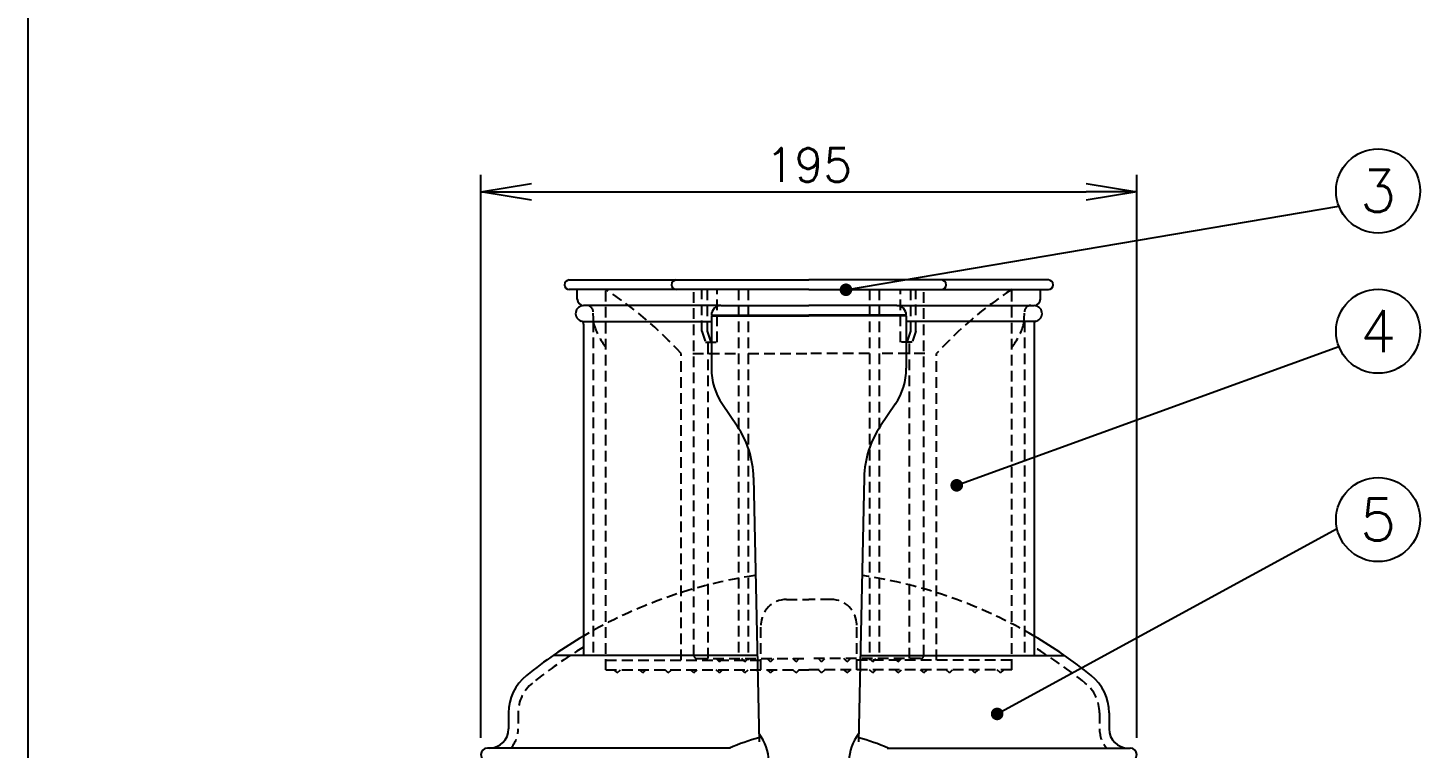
# Model space of a CAD drawing. Extents: x 115 to 2025, y 0 to 1377.
# Drawn here: x 115 to 529.1, y 422.3 to 636.4 of the extents above; entities that cross this region are included whole.
import ezdxf
from ezdxf.enums import TextEntityAlignment as Align

# ---------------------------------------------------------------- set-up
doc = ezdxf.new("R2010")
doc.units = 0
doc.header["$LTSCALE"] = 0.5
doc.header["$PDMODE"] = 3
doc.linetypes.add('HIDDEN', pattern=[9.525, 6.35, -3.175])
doc.layers.get('0').update_dxf_attribs({"linetype": 'CONTINUOUS'})
doc.layers.get('DEFPOINTS').update_dxf_attribs({"linetype": 'CONTINUOUS'})
for name, color, linetype in [('DANMEN', 7, 'CONTINUOUS'), ('SUNPOU', 7, 'CONTINUOUS'), ('WAKU', 7, 'CONTINUOUS')]:
    doc.layers.add(name, color=color, linetype=linetype)
doc.styles.get("Standard").update_dxf_attribs({"font": 'ROMANS', "bigfont": 'EXTFONT.shx'})
doc.dimstyles.get("Standard").update_dxf_attribs({"dimscale": 5, "dimtxt": 2, "dimasz": 3, "dimexe": 1, "dimexo": 1, "dimgap": 0.6, "dimtad": 3, "dimdec": 1, "dimzin": 0, "dimdsep": 46, "dimtxsty": 'STANDARD', "dimblk1": 'OPEN', "dimblk2": 'OPEN', "dimsah": 1, "dimcen": 1.5, "dimclrd": 7, "dimclre": 7, "dimclrt": 7, "dimadec": 0, "dimazin": 0, "dimtfac": 1, "dimtdec": 1, "dimtmove": 0, "dimatfit": 0, "dimldrblk": 'DOTSMALL', "dimfxl": 1, "dimtvp": 1, "dimtolj": 1, "dimtzin": 0, "dimarcsym": 0})

# ---------------------------------------------------------------- blocks, each defined once
blk = doc.blocks.new('_OPEN')
at = {"color": 0, "linetype": 'ByBlock'}
for p, q in [((-1, 0.167), (0, 0)), ((0, 0), (-1, -0.167)), ((0, 0), (-1, 0))]:
    blk.add_line(p, q, dxfattribs=at)
blk = doc.blocks.new('*D56')
at = {"layer": 'DEFPOINTS', "color": 0}
for p in [(444.76, 587.68), (249.76, 420.37), (444.76, 420.37)]:
    blk.add_point(p, dxfattribs=at)
at = {"layer": 'SUNPOU', "color": 7, "lineweight": -2}
for p, q in [((249.76, 425.37), (249.76, 592.68)), ((444.76, 425.37), (444.76, 592.68)), ((264.76, 587.68), (429.76, 587.68))]:
    blk.add_line(p, q, dxfattribs=at)
at = {"layer": 'SUNPOU', "color": 7, "lineweight": -2, "xscale": 15, "yscale": 15, "zscale": 15, "rotation": 180}
blk.add_blockref('_OPEN', (249.76, 587.68), dxfattribs=at)
at = {"layer": 'SUNPOU', "color": 7, "lineweight": -2, "xscale": 15, "yscale": 15, "zscale": 15}
blk.add_blockref('_OPEN', (444.76, 587.68), dxfattribs=at)
at = {"layer": 'SUNPOU', "color": 7, "insert": (347.26, 595.68), "char_height": 10, "attachment_point": 5}
blk.add_mtext('\\A1;195', dxfattribs=at)
blk = doc.blocks.new('_DotSmall')
at = {"color": 0, "linetype": 'ByBlock', "const_width": 0.5}
blk.add_lwpolyline([(-0.0625, 0, 1), (0.0625, 0, 1)], format="xyb", close=True, dxfattribs=at)

msp = doc.modelspace()

# ---------------------------------------------------------------- linework, layer by layer
at = {"color": 2}
for p, q in [((276.01, 561.47), (347.26, 561.47)), ((307.83, 561.47), (347.26, 561.47)), ((386.68, 561.47), (347.26, 561.47)), ((418.51, 561.47), (347.26, 561.47)), ((347.26, 558.62), (276.01, 558.62)), ((278.38, 555.77), (278.38, 558.62)), ((347.26, 558.62), (307.83, 558.62)), ((347.26, 558.62), (386.68, 558.62)), ((347.26, 558.62), (418.51, 558.62)), ((416.13, 555.77), (416.13, 558.62)), ((321.13, 553.87), (280.28, 553.87)), ((281.23, 553.87), (280.28, 553.87)), ((318.28, 551.02), (347.26, 551.02)), ((318.28, 550.83), (347.26, 550.83)), ((318.28, 550.83), (318.28, 535.2)), ((318.47, 551.02), (318.47, 550.83)), ((321.13, 553.87), (347.26, 553.87)), ((373.38, 553.87), (347.26, 553.87)), ((376.23, 551.02), (347.26, 551.02)), ((376.23, 550.83), (347.26, 550.83)), ((373.38, 553.87), (414.23, 553.87)), ((376.04, 551.02), (376.04, 550.83)), ((376.23, 550.83), (376.23, 535.2)), ((413.28, 553.87), (414.23, 553.87)), ((279.83, 549.12), (318.28, 549.12)), ((280.28, 548.31), (280.28, 449.82)), ((414.69, 549.12), (376.23, 549.12)), ((414.23, 548.31), (414.23, 449.82)), ((321.54, 524.56), (325.92, 518.08)), ((372.97, 524.56), (368.59, 518.08)), ((330.81, 502.72), (332.47, 424.14)), ((363.7, 502.72), (362.04, 424.14)), ((331.75, 449.82), (271.26, 449.82)), ((362.76, 449.82), (423.26, 449.82)), ((257.96, 432.75), (257.96, 427.97)), ((436.56, 432.75), (436.56, 427.97)), ((323.98, 422.27), (251.66, 422.27)), ((370.53, 422.27), (442.86, 422.27))]:
    msp.add_line(p, q, dxfattribs=at)
for centre, radius, start, end in [((276.01, 560.04), 1.42, 90, 270), ((307.83, 560.04), 1.42, 90, 270), ((386.68, 560.04), 1.42, 270, 90), ((418.51, 560.04), 1.42, 270, 90), ((280.28, 555.77), 1.9, 180, 270), ((414.23, 555.77), 1.9, 270, 0), ((280.28, 551.49), 2.38, 90, 253.3985), ((321.13, 551.02), 2.85, 90, 180), ((373.38, 551.02), 2.85, 0, 90), ((414.23, 551.49), 2.38, 286.6015, 90), ((279.33, 548.31), 0.95, 0, 73.3985), ((415.18, 548.31), 0.95, 106.6015, 180), ((337.28, 535.2), 19, 180, 214.0703), ((357.23, 535.2), 19, 325.9297, 0), ((302.32, 502.12), 28.5, 1.2105, 34.0703), ((392.2, 502.12), 28.5, 145.9297, 178.7895), ((351.93, 333.69), 141.41, 120.4446, 128.8287), ((342.58, 333.69), 141.41, 51.1713, 59.5554), ((272.21, 432.75), 14.25, 128.8287, 180), ((422.31, 432.75), 14.25, 0, 51.1713), ((252.26, 427.97), 5.7, 270, 0), ((320.98, 417.78), 14.42, 2.7465, 37.1627), ((373.54, 417.78), 14.42, 142.8373, 177.2535), ((442.26, 427.97), 5.7, 180, 270), ((343.52, 378.99), 47.61, 103.4694, 114.6235), ((351, 378.99), 47.61, 65.3765, 76.5306), ((251.66, 420.37), 1.9, 90, 270), ((442.86, 420.37), 1.9, 270, 90)]:
    msp.add_arc(centre, radius, start, end, dxfattribs=at)
at = {"layer": 'DANMEN', "color": 2, "linetype": 'HIDDEN'}
for p, q in [((286.93, 445.57), (286.93, 558.62)), ((313.06, 449.85), (313.06, 558.62)), ((315.44, 546.27), (315.44, 558.62)), ((317.06, 558.62), (317.06, 546.27)), ((319.97, 542.95), (319.97, 558.62)), ((326.36, 558.62), (326.36, 448.42)), ((329.21, 558.62), (329.21, 448.42)), ((365.31, 558.62), (365.31, 448.42)), ((368.16, 558.62), (368.16, 448.42)), ((374.54, 542.95), (374.54, 558.62)), ((377.45, 558.62), (377.45, 546.27)), ((379.07, 546.27), (379.07, 558.62)), ((381.46, 449.85), (381.46, 558.62)), ((407.58, 445.57), (407.58, 558.62)), ((283.33, 548.43), (283.13, 551.97)), ((411.18, 548.43), (411.38, 551.97)), ((283.13, 549.12), (283.13, 449.82)), ((411.38, 549.12), (411.38, 449.82)), ((315.44, 546.27), (316.52, 542.95)), ((316.52, 542.95), (319.97, 542.95)), ((317.06, 546.27), (318.14, 542.95)), ((317.33, 448.9), (317.33, 542.95)), ((378, 542.95), (374.54, 542.95)), ((377.45, 546.27), (376.38, 542.95)), ((377.18, 448.9), (377.18, 542.95)), ((379.07, 546.27), (378, 542.95)), ((309.26, 448.42), (309.26, 539.62)), ((312.78, 539.62), (326.36, 539.62)), ((329.21, 539.62), (347.26, 539.62)), ((365.31, 539.62), (347.26, 539.62)), ((381.73, 539.62), (368.16, 539.62)), ((385.26, 448.42), (385.26, 539.62)), ((340.61, 466.47), (347.26, 466.47)), ((353.91, 466.47), (347.26, 466.47)), ((333.01, 445.57), (333.01, 458.87)), ((361.51, 445.57), (361.51, 458.87)), ((286.93, 448.42), (333.01, 448.42)), ((314.01, 448.9), (347.26, 448.9)), ((320.66, 447.95), (319.71, 448.9)), ((320.66, 447.95), (321.61, 448.9)), ((328.26, 447.95), (327.31, 448.9)), ((328.26, 447.95), (329.21, 448.9)), ((335.86, 447.95), (334.91, 448.9)), ((335.86, 447.95), (336.81, 448.9)), ((343.46, 447.95), (342.51, 448.9)), ((343.46, 447.95), (344.41, 448.9)), ((380.51, 448.9), (347.26, 448.9)), ((351.06, 447.95), (350.11, 448.9)), ((351.06, 447.95), (352.01, 448.9)), ((358.66, 447.95), (357.71, 448.9)), ((358.66, 447.95), (359.61, 448.9)), ((407.58, 448.42), (361.51, 448.42)), ((366.26, 447.95), (365.31, 448.9)), ((366.26, 447.95), (367.21, 448.9)), ((373.86, 447.95), (372.91, 448.9)), ((373.86, 447.95), (374.81, 448.9)), ((286.93, 445.57), (333.01, 445.57)), ((290.26, 444.62), (289.31, 445.57)), ((290.26, 444.62), (291.21, 445.57)), ((297.86, 444.62), (296.91, 445.57)), ((297.86, 444.62), (298.81, 445.57)), ((305.46, 444.62), (304.51, 445.57)), ((305.46, 444.62), (306.41, 445.57)), ((313.06, 444.62), (312.11, 445.57)), ((313.06, 444.62), (314.01, 445.57)), ((320.66, 444.62), (319.71, 445.57)), ((320.66, 444.62), (321.61, 445.57)), ((328.26, 444.62), (327.31, 445.57)), ((328.26, 444.62), (329.21, 445.57)), ((334.66, 445.57), (347.26, 445.57)), ((335.86, 444.62), (334.91, 445.57)), ((335.86, 444.62), (336.81, 445.57)), ((343.46, 444.62), (342.51, 445.57)), ((343.46, 444.62), (344.41, 445.57)), ((359.86, 445.57), (347.26, 445.57)), ((351.06, 444.62), (350.11, 445.57)), ((351.06, 444.62), (352.01, 445.57)), ((358.66, 444.62), (357.71, 445.57)), ((358.66, 444.62), (359.61, 445.57)), ((407.58, 445.57), (361.51, 445.57)), ((366.26, 444.62), (365.31, 445.57)), ((366.26, 444.62), (367.21, 445.57)), ((373.86, 444.62), (372.91, 445.57)), ((373.86, 444.62), (374.81, 445.57)), ((381.46, 444.62), (380.51, 445.57)), ((381.46, 444.62), (382.41, 445.57)), ((389.06, 444.62), (388.11, 445.57)), ((389.06, 444.62), (390.01, 445.57)), ((396.66, 444.62), (395.71, 445.57)), ((396.66, 444.62), (397.61, 445.57)), ((404.26, 444.62), (403.31, 445.57)), ((404.26, 444.62), (405.21, 445.57)), ((260.81, 432.75), (260.81, 427.97)), ((433.71, 432.75), (433.71, 427.97))]:
    msp.add_line(p, q, dxfattribs=at)
for centre, radius, start, end in [((223.76, 461.77), 115.63, 42.3173, 56.8829), ((470.76, 461.77), 115.63, 123.1171, 137.6827), ((281.23, 551.97), 1.9, 0, 90), ((413.28, 551.97), 1.9, 90, 180), ((300.64, 553.06), 17.92, 194.9875, 220.0918), ((393.87, 553.06), 17.92, 319.9082, 345.0125), ((351.93, 333.69), 141.41, 98.4523, 120.4446), ((342.58, 333.69), 141.41, 59.5554, 81.5477), ((340.61, 458.87), 7.6, 90, 180), ((353.91, 458.87), 7.6, 0, 90), ((351.93, 333.69), 138.56, 121.1398, 128.8287), ((342.58, 333.69), 138.56, 51.1713, 58.8602), ((314.01, 449.85), 0.95, 180, 270), ((380.51, 449.85), 0.95, 270, 0), ((272.21, 432.75), 11.4, 128.8287, 180), ((422.31, 432.75), 11.4, 0, 51.1713), ((252.26, 427.97), 8.55, 318.1897, 0), ((442.26, 427.97), 8.55, 180, 221.8103)]:
    msp.add_arc(centre, radius, start, end, dxfattribs=at)
at = {"layer": 'SUNPOU'}
for centre in [(516.56, 587.93), (516.56, 546.21), (516.56, 490.24)]:
    msp.add_circle(centre, 12.5, dxfattribs=at)
at = {"layer": 'WAKU', "color": 6}
msp.add_line((115, 1376.75), (115, 0), dxfattribs=at)

# ---------------------------------------------------------------- texts
at = {"layer": 'SUNPOU'}
for s, p in [('3', (516.56, 587.93)), ('4', (516.56, 546.21)), ('5', (516.56, 490.24))]:
    msp.add_text(s, height=12.5, dxfattribs=at).set_placement(p, align=Align.MIDDLE)

# ---------------------------------------------------------------- dimensions: what is measured, and where the dimension line sits
at = {"layer": 'SUNPOU', "color": 3}
dim = msp.add_linear_dim(base=(444.76, 587.68), p1=(249.76, 420.37), p2=(444.76, 420.37), text='195', dimstyle='STANDARD', override={"dimarcsym": 1}, dxfattribs=at)
dim.commit()
dim.dimension.update_dxf_attribs({"geometry": '*D56', "text_midpoint": (347.26, 595.68)})

# ---------------------------------------------------------------- leaders
at = {"layer": 'SUNPOU'}
for points in [[(358.3, 558.55), (504.92, 583.38)], [(391.24, 500.41), (504.92, 541.66)], [(403.26, 432.44), (504.34, 487.59)]]:
    msp.add_leader(points, dimstyle='STANDARD', override={"dimgap": 1, "dimtad": 0, "dimldrblk": 'DotSmall'}, dxfattribs=at)

doc.saveas('drawing.dxf')
